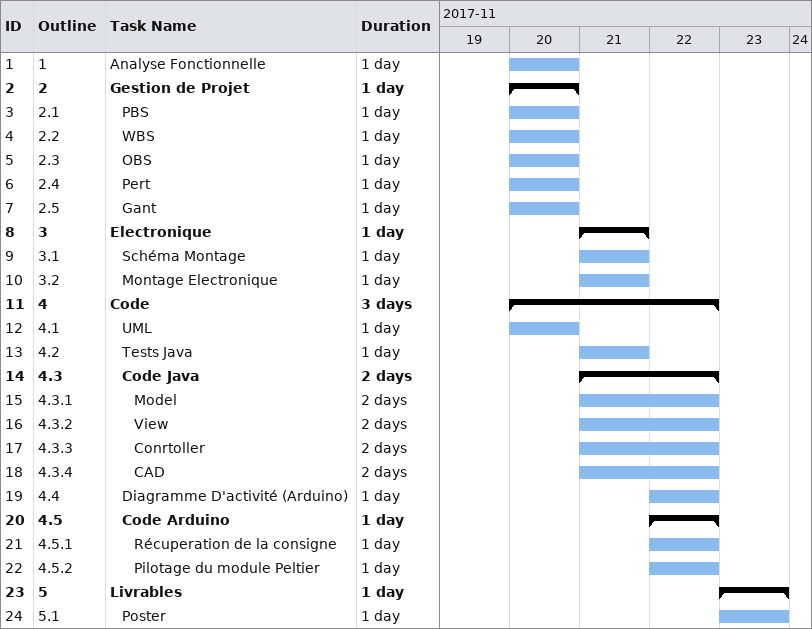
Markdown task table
| ID | WBS | Task | Duration | Start | Finish |
|---|---|---|---|---|---|
| 1 | 1 | Analyse Fonctionnelle | 1d | 2017-11-20 | 2017-11-20 |
| 2 | 2 | **Gestion de Projet** | 1d | 2017-11-20 | 2017-11-20 |
| 3 | 2.1 | PBS | 1d | 2017-11-20 | 2017-11-20 |
| 4 | 2.2 | WBS | 1d | 2017-11-20 | 2017-11-20 |
| 5 | 2.3 | OBS | 1d | 2017-11-20 | 2017-11-20 |
| 6 | 2.4 | Pert | 1d | 2017-11-20 | 2017-11-20 |
| 7 | 2.5 | Gant | 1d | 2017-11-20 | 2017-11-20 |
| 8 | 3 | **Electronique** | 1d | 2017-11-21 | 2017-11-21 |
| 9 | 3.1 | Schéma Montage | 1d | 2017-11-21 | 2017-11-21 |
| 10 | 3.2 | Montage Electronique | 1d | 2017-11-21 | 2017-11-21 |
| 11 | 4 | **Code** | 3d | 2017-11-20 | 2017-11-22 |
| 12 | 4.1 | UML | 1d | 2017-11-20 | 2017-11-20 |
| 13 | 4.2 | Tests Java | 1d | 2017-11-21 | 2017-11-21 |
| 14 | 4.3 | **Code Java** | 2d | 2017-11-21 | 2017-11-22 |
| 15 | 4.3.1 | Model | 2d | 2017-11-21 | 2017-11-22 |
| 16 | 4.3.2 | View | 2d | 2017-11-21 | 2017-11-22 |
| 17 | 4.3.3 | Conrtoller | 2d | 2017-11-21 | 2017-11-22 |
| 18 | 4.3.4 | CAD | 2d | 2017-11-21 | 2017-11-22 |
| 19 | 4.4 | Diagramme D'activité (Arduino) | 1d | 2017-11-22 | 2017-11-22 |
| 20 | 4.5 | **Code Arduino** | 1d | 2017-11-22 | 2017-11-22 |
| 21 | 4.5.1 | Récuperation de la consigne | 1d | 2017-11-22 | 2017-11-22 |
| 22 | 4.5.2 | Pilotage du module Peltier | 1d | 2017-11-22 | 2017-11-22 |
| 23 | 5 | **Livrables** | 1d | 2017-11-23 | 2017-11-23 |
| 24 | 5.1 | Poster | 1d | 2017-11-23 | 2017-11-23 |
